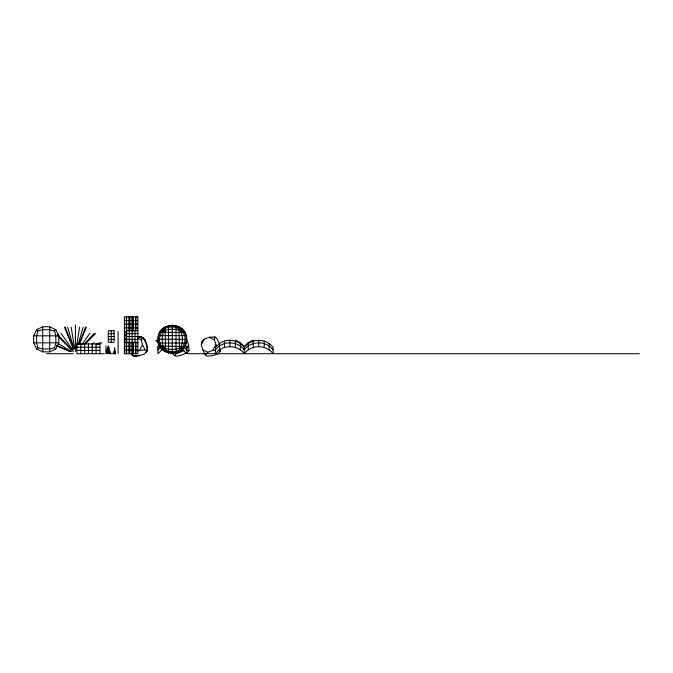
<?xml version="1.0" encoding="UTF-8"?>
<svg xmlns="http://www.w3.org/2000/svg" width="673" height="673" viewBox="0 0 673 673"><rect width="100%" height="100%" fill="white"/><g stroke="black" fill="none" stroke-linecap="round" stroke-linejoin="round"><path stroke-width="1.01" d="M42.71 351.878L42.71 326.767L49.693 326.767L55.842 329.686L58.761 335.827L58.761 342.809L55.842 348.959L49.693 351.878L42.71 351.878L36.569 348.959L33.65 342.809L33.65 335.827L36.569 329.686L42.71 326.767M49.693 326.767L49.693 351.878M157.886 339.318C157.179 320.819 187.388 320.819 186.69 339.318C187.388 357.826 157.179 357.826 157.886 339.318L186.69 339.318M133.288 353.527L132.001 354.814L133.818 356.143L139.378 355.748L144.35 353.931L146.933 351.348L145.116 350.01L142.533 344.845L141.195 339.882L141.599 336.895L137.889 337.165M146.933 351.348L147.328 348.362L145.999 343.398L143.416 338.233L141.599 336.895M168.561 353.232L168.561 325.412M176.015 325.412L176.015 353.232M220.45 349.354L220.18 351.348L217.598 353.931L212.634 355.748L207.065 356.143L205.248 354.814L202.666 349.649L201.336 344.685L201.732 341.699L204.314 339.116L209.286 337.299L214.847 336.895L216.664 338.233L219.247 343.398M216.639 346.57L214.451 339.882L214.847 336.895M76.242 348.404L79.616 327.112M36.569 329.686L37.823 330.939L36.569 335.936L36.569 342.7L37.823 347.705L36.569 348.959M55.842 348.959L54.589 347.705L55.842 342.7L55.842 335.936L54.589 330.939L55.842 329.686M78.093 344.534L83.191 327.112M78.918 344.534L85.58 327.112M79.204 344.534L86.422 327.112M163.901 330.939C161.545 336.172 161.545 342.473 163.901 347.705C169.133 350.061 175.434 350.061 180.667 347.705C183.031 342.473 183.031 336.172 180.667 330.939C175.434 328.575 169.133 328.575 163.901 330.939L162.1 329.139M165.087 351.794L165.524 350.196L165.087 326.851M179.489 326.851L179.052 328.449L179.489 351.794M188.642 344.845L186.059 350.01L189.037 350.414L188.642 344.845L186.825 339.882M137.889 351.02L139.547 350.414L142.533 344.845M201.336 344.685L204.314 339.116M205.248 354.814L207.831 352.231L212.794 350.414L215.781 344.845M81.921 344.5L89.803 333.354M145.999 352.231L147.328 350.414L146.933 344.845L145.116 339.882L142.533 337.299L139.547 336.895L137.561 337.434M172.658 353.813L174.593 355.748L175.922 353.931L184.074 350.549M189.037 350.414L187.708 352.231L182.543 354.814L177.571 356.143L174.593 355.748M83.948 344.467L94.212 333.354M84.655 344.467L95.768 333.354M162.1 349.506L163.901 347.705M180.667 330.939L182.467 329.139M159.207 345.232L157.886 346.519L157.886 353.72L161.848 349.851L161.848 347.916M157.886 347.377L159.871 345.442M157.886 349.851L161.192 346.629M219.457 343.508L215.495 347.377L215.495 353.72C222.317 344.391 237.476 344.391 244.299 353.72C251.122 344.391 266.281 344.391 273.103 353.72L273.103 347.377C266.281 338.039 251.122 338.039 244.299 347.377C238.587 339.806 227.205 338.039 219.457 343.508L219.457 349.851M215.495 349.851C222.317 340.521 237.476 340.521 244.299 349.851C251.122 340.521 266.281 340.521 273.103 349.851M244.299 353.72L244.299 346.519L248.261 342.65L253.225 340.176L253.225 347.377M91.562 344.256L94.212 342.7M184.755 332.117L183.157 332.563L159.812 332.117M159.812 346.519L161.411 346.082L184.755 346.519M96.239 344.383L99.983 342.7M98.14 344.307L102.01 342.7M158.609 339.579L155.799 340.605L158.197 342.364M139.841 355.083L135.87 356.143L132.884 355.748L130.949 353.813M37.823 330.939L42.82 329.686L49.583 329.686L54.589 330.939M54.589 347.705L49.583 348.959L42.82 348.959L37.823 347.705M186.194 335.591L158.374 335.591M158.374 343.045L186.194 343.045M139.547 350.414L145.116 350.01M212.794 350.414L215.579 350.212M58.761 335.827L33.65 335.827M33.65 342.809L58.761 342.809M124.404 320.541L137.847 320.541M124.404 324.226L137.847 324.226M124.404 327.911L137.847 327.911M126.373 330.763L137.898 330.763M124.404 331.604L126.642 331.604M108.311 333.648L114.073 333.648M126.373 333.648L137.898 333.648M124.404 335.289L126.642 335.289M108.311 336.525L114.073 336.525M126.373 336.525L137.898 336.525M124.404 338.973L126.642 338.973M108.311 339.411L114.073 339.411M126.373 339.411L137.898 339.411M126.373 342.288L137.898 342.288M124.404 342.666L137.847 342.666M124.404 346.351L137.847 346.351M76.907 347.192L99.957 347.192M124.404 350.036L137.847 350.036M76.907 350.456L99.957 350.456M115.293 352.265L115.007 351.415L115.293 353.72M114.065 352.517L115.293 352.517M114.006 352.593L115.352 352.635L115.352 351.71L114.006 351.71L114.065 353.72L114.124 352.862M114.503 353.073L115.049 353.073M115.049 353.291L114.503 353.291L115.049 352.862L114.965 353.72L114.864 352.862M46.597 353.72L73.197 353.72M104.206 353.72L76.907 353.72L76.907 343.928L99.957 343.928L99.957 353.72M110.364 353.72L113.241 353.72M186.892 353.72L639.35 353.72M56.532 345.905L70.076 351.516M56.431 345.224L70.48 351.516M244.299 346.519L240.328 342.65L235.373 340.176L235.373 347.377M209.286 337.299L214.451 339.882M202.666 349.649L207.831 352.231M137.755 338.157L141.195 339.882M142.726 338.603L145.116 339.882M58.349 343.735L71.632 351.516M218.363 350.01L220.18 351.348M185.361 345.232L186.69 346.519L186.69 353.72L182.72 349.851L182.72 347.916M184.705 345.442L186.69 347.377M183.384 346.629L186.69 349.851M180.667 347.705L182.467 349.506M57.996 336.315L71.321 349.649M57.264 334.094L73.365 351.516M60.999 333.354L72.516 349.649M64.372 327.112L73.197 348.404M65.214 327.112L73.837 349.649M67.603 327.112L73.837 348.404M110.523 353.72L108.218 345.737L105.922 353.72L105.922 345.737M71.178 327.112L74.552 348.404M269.133 343.508L269.133 349.851M264.178 341.026L264.178 347.377M258.701 340.176L258.701 346.519M248.261 342.65L248.261 349.851M240.328 342.65L240.328 349.851M229.897 340.176L229.897 346.519M224.42 341.026L224.42 347.377M172.288 324.916L172.288 353.72M135.879 316.857L135.879 330.679M135.879 342.666L135.879 353.72M135.609 316.857L135.609 330.679M135.609 342.666L135.609 353.72M135.012 330.763L135.012 342.288M133.363 316.857L133.363 330.679M133.363 342.666L133.363 353.72M132.707 316.857L132.707 330.679M132.707 342.666L132.707 353.72M132.135 330.763L132.135 342.288M131.126 316.857L131.126 330.679M131.126 342.666L131.126 353.72M129.544 316.857L129.544 330.679M129.544 342.666L129.544 353.72M129.25 330.763L129.25 342.288M128.888 316.857L128.888 330.679M128.888 342.666L128.888 353.72M126.642 316.857L126.642 353.72M126.373 316.857L126.373 353.72M126.221 331.604L126.221 342.666M124.631 331.604L124.631 353.72M118.095 331.368L118.095 353.72M114.679 352.862L114.679 353.291M111.196 330.763L111.196 342.288M96.113 343.928L96.113 353.72M92.277 343.928L92.277 353.72M88.432 343.928L88.432 353.72M84.596 343.928L84.596 353.72M80.752 343.928L80.752 353.72M75.401 324.916L75.401 351.516M160.233 335.659C154.874 351.6 180.297 358.566 184.343 342.986C189.702 327.044 164.279 320.079 160.233 335.659M114.679 347.966L113.964 353.72L115.403 353.72L114.679 347.966M158.845 335.659C153.461 352.77 181.702 360.408 185.723 342.986C191.107 325.875 162.874 318.236 158.845 335.659M108.799 347.739L107.066 353.72L106.494 351.727L109.951 351.727L109.371 353.72L107.646 347.739L108.799 347.739M109.371 349.733L108.218 353.72L107.066 349.733L109.371 349.733M137.847 316.857L124.404 316.857L124.404 353.72L137.847 353.72L137.847 316.857M114.073 330.763L108.311 330.763L108.311 342.288L114.073 342.288L114.073 330.763"/></g></svg>
